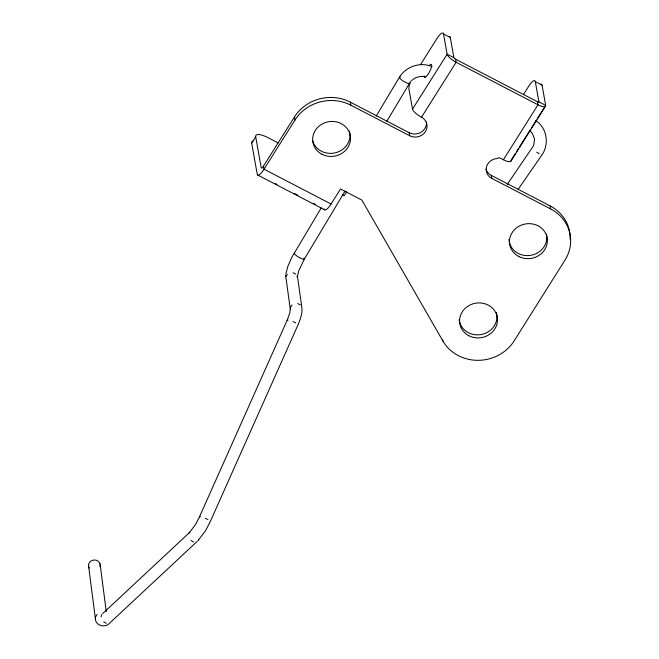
<?xml version="1.0" encoding="UTF-8"?>
<svg xmlns="http://www.w3.org/2000/svg" width="659" height="659" viewBox="0 0 659 659"><rect width="100%" height="100%" fill="white"/><g stroke="black" fill="none" stroke-linecap="round" stroke-linejoin="round"><path stroke-width="0.99" d="M285.627 275.33L290.298 309.26M290.265 308.857L289.869 312.753L287.126 320.323L199.405 517.027L195.476 524.564L189.092 532.983L189.94 532.126L102.755 613.504M101.148 616.775L101.832 614.468M285.841 274.103L287.761 266.59L291.756 257.455L321.205 207.931M198.664 539.359L198.12 540.471L205.583 530.635L210.172 521.829L297.893 325.126C300.174 319.516 302.72 313.486 301.847 307.3L297.39 275.882L297.176 277.109L298.807 270.676L304.376 259.012L345.061 191.028M95.555 616.857L96.997 614.542M285.874 276.525L287.382 274.226M290.528 307.316L292.036 305.018M399.395 77.292C405.919 66.534 420.557 61.452 432.123 66.74M376.165 116.108L399.412 77.26M386.808 121.281L409.527 83.314M426.447 121.964A11.524 10.593 -10.1 0 1 421.233 132.171A11.524 10.593 -10.1 0 1 409.157 132.706L350.333 102.153A40.874 37.563 -10.1 0 0 294.482 116.907L295.026 119.954L264.02 169.198A11.788 2.982 -62.6 0 1 257.216 174.133L251.697 143.143L255.692 136.8A15.717 4.753 32.2 0 1 268.106 137.715L278.106 142.912M255.692 136.8L261.211 167.79A3.929 0.997 -62.6 0 0 263.476 166.15L294.482 116.907M324.261 208.944A11.788 2.982 -62.6 0 0 331.057 204.01L340.505 189.001L361.882 200.097L442.93 341.074A40.874 37.563 -10.1 0 0 477.989 360.325A40.874 37.563 -10.1 0 0 514.152 340.876L564.977 260.14A40.874 37.563 -10.1 0 0 550.644 208.944L550.1 205.896L491.268 175.343A11.524 10.593 -10.1 0 1 486.004 169.066M420.566 64.566L436.719 38.897A11.788 2.982 -62.6 0 1 443.523 33.963L450.27 37.464L453.87 57.687A1.837 0.552 32.2 0 0 455.575 59.219L537.464 101.741A1.837 0.552 32.2 0 0 538.905 101.848L545.66 105.349L537.546 118.233M346.659 191.81L344.163 195.772L342.351 194.825M295.026 119.954A40.874 37.563 -10.1 0 1 350.876 105.209L409.7 135.754A11.524 10.593 -10.1 0 0 425.212 131.965A11.524 10.593 -10.1 0 0 422.18 117.599L421.521 117.211A9.696 2.933 32.2 0 1 412.526 109.13L447.123 54.186L443.523 33.963M421.521 117.211L456.119 62.267L455.575 59.219M523.658 94.262L528.502 86.568A11.788 2.982 -62.6 0 1 535.306 81.625L542.06 85.135L545.66 105.349A9.696 2.933 32.2 0 1 538.008 104.789L456.119 62.267A9.696 2.933 32.2 0 1 447.123 54.186L453.87 57.687M550.644 208.944L491.812 178.4A11.524 10.593 -10.1 0 1 486.556 166.661A11.524 10.593 -10.1 0 1 497.504 158.481A1.969 1.804 -10.1 0 1 500.033 157.987L503.41 159.742L538.008 104.789L537.464 101.741M515.387 153.432L511.063 160.302A9.696 2.933 32.2 0 1 503.41 159.742M516.467 151.718L518.633 148.283M519.712 146.562L530.52 129.395M531.607 127.673L536.467 119.946M510.956 161.125L545.545 106.181M507.224 184.429L533.691 145.466L534.564 139.065L532.48 133.538L530.404 131.182M518.081 189.454L541.846 155.079C549.449 144.469 547.143 127.838 535.858 120.762M197.263 541.336L110.078 622.714C105.564 628.447 95.242 626.034 95.333 618.249M411.743 80.505C415.294 77.152 420.368 75.686 425.154 76.658M287.143 320.299L288.115 320.052M199.422 516.994L200.394 516.747M293.082 272.752L295.702 274.111M297.736 303.544L300.356 304.903M193.515 541.912L190.896 540.545M106.33 623.29L103.71 621.931M293.049 321.534L295.669 322.894M205.328 518.229L207.947 519.597M331.057 204.01L264.02 169.198L263.476 166.15M275.338 183.54L277.151 184.479M294.359 193.425L297.983 195.303M313.387 203.302L315.2 204.241M257.636 174.989L324.673 209.809M539.186 153.786L536.723 152.171M535.306 81.625L538.905 101.848M491.268 175.343L491.812 178.4M412.526 109.13L408.926 88.916A11.788 2.982 -62.6 0 1 410.812 81.106M409.157 132.706L409.7 135.754M442.659 339.55L442.93 341.074M350.333 102.153L350.876 105.209M100.077 563.89L106.264 611.651M88.487 565.406L95.514 619.641M89.245 568.083A5.898 5.363 -7.4 0 1 93.677 560.026A5.898 5.363 -7.4 0 1 100.044 566.666M304.038 258.04A5.898 1.326 30.9 0 1 299.301 257.512A5.898 1.326 30.9 0 1 294.606 252.768M409.536 82.91A5.898 1.326 30.9 0 1 403.143 81.024A5.898 1.326 30.9 0 1 400.433 77.095M349.394 131.042A18.996 17.455 -10.1 0 1 335.744 152.707A18.996 17.455 -10.1 0 1 312.679 140.729M496.342 312.514A18.996 17.455 -10.1 0 1 481.243 334.517A18.996 17.455 -10.1 0 1 459.117 319.516M546.451 234.143A18.996 17.455 -10.1 0 1 530.157 255.42A18.996 17.455 -10.1 0 1 508.946 239.349M550.1 205.896A40.874 37.563 -10.1 0 1 570.093 239.11M540.85 84.121A11.788 2.982 -62.6 0 1 542.06 85.135M449.059 36.451A11.788 2.982 -62.6 0 1 450.27 37.464M429.339 65.505A7.34 1.853 -62.6 0 1 431.505 66.765A7.34 1.853 -62.6 0 1 427.114 75.62A7.34 1.853 -62.6 0 1 424.182 75.909M251.697 143.143A15.717 4.753 32.2 0 1 252.965 141.034M321.93 154.255A18.996 17.455 -10.1 0 0 350.53 138.612A18.996 17.455 -10.1 0 0 322.276 123.941A18.996 17.455 -10.1 0 0 321.93 154.255M468.879 335.736A18.996 17.455 -10.1 0 0 497.479 320.085A18.996 17.455 -10.1 0 0 469.224 305.414A18.996 17.455 -10.1 0 0 468.879 335.736M518.781 256.483A18.996 17.455 -10.1 0 0 547.374 240.832A18.996 17.455 -10.1 0 0 519.119 226.161A18.996 17.455 -10.1 0 0 518.781 256.483"/></g></svg>
